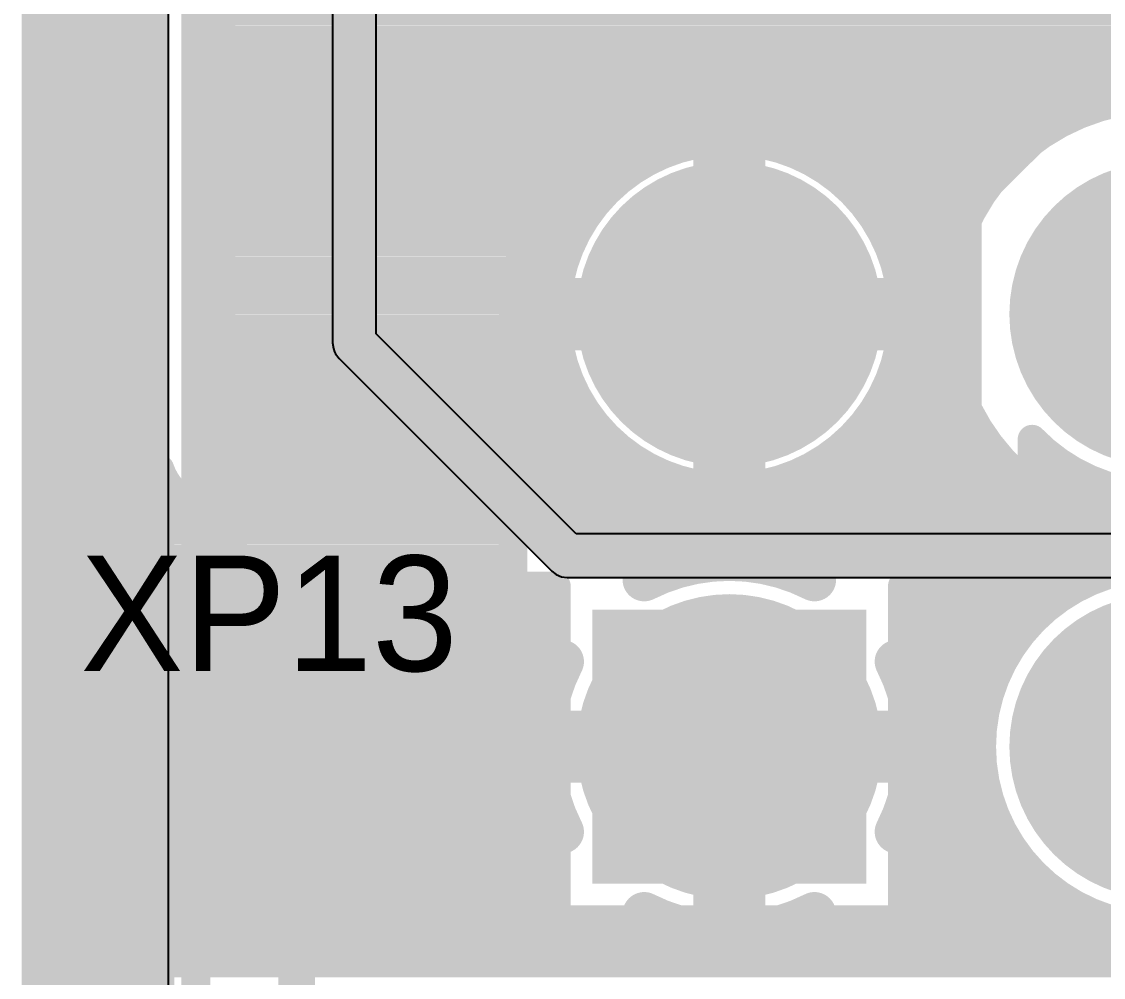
# Model space of a CAD drawing. Header units: millimetres. Extents: x 0.11 to 5.67, y 0.55 to 4.24.
# Drawn here: x 0.6828 to 0.9781, y 0.8455 to 1.1065 of the extents above; entities that cross this region are included whole.
import ezdxf

# ---------------------------------------------------------------- set-up
doc = ezdxf.new("R2010")
doc.units = ezdxf.units.MM
doc.header["$MEASUREMENT"] = 0
for name, color, linetype in [('BottomLayer', 5, 'Continuous'), ('BottomSolder', 6, 'Continuous'), ('InternalPlane1', 76, 'Continuous'), ('InternalPlane2', 16, 'Continuous'), ('KeepOutLayer', 6, 'Continuous'), ('MultiLayer', 9, 'Continuous'), ('PadHoleLayer', 156, 'Continuous'), ('TopLayer', 1, 'Continuous'), ('TopOverlay', 2, 'Continuous'), ('TopSolder', 216, 'Continuous')]:
    doc.layers.add(name, color=color, linetype=linetype)

# ---------------------------------------------------------------- blocks, each defined once
blk = doc.blocks.new('MIF2X02PRP_39')
at = {"layer": 'BottomLayer', "const_width": 0.03543}
for points in [[(-0.13583, 0.11811, 1), (-0.10039, 0.11811, 1)], [(-0.01772, 0.11811, 1), (0.01772, 0.11811, 1)], [(-0.13583, 0, 1), (-0.10039, 0, 1)]]:
    blk.add_lwpolyline(points, format="xyb", close=True, dxfattribs=at)
at = {"layer": 'BottomLayer'}
blk.add_solid([(0.03543, -0.03543), (0.03543, 0.03543), (-0.03543, -0.03543), (-0.03543, 0.03543)], dxfattribs=at)
at = {"layer": 'BottomSolder', "const_width": 0.0374}
for points in [[(-0.13681, 0.11811, 1), (-0.09941, 0.11811, 1)], [(-0.0187, 0.11811, 1), (0.0187, 0.11811, 1)], [(-0.13681, 0, 1), (-0.09941, 0, 1)]]:
    blk.add_lwpolyline(points, format="xyb", close=True, dxfattribs=at)
at = {"layer": 'BottomSolder'}
blk.add_solid([(0.0374, -0.0374), (0.0374, 0.0374), (-0.0374, -0.0374), (-0.0374, 0.0374)], dxfattribs=at)
at = {"layer": 'InternalPlane1'}
for points, const_width in [([(-0.13894, 0.11811, 1), (-0.09728, 0.11811, 1)], 0.04165), ([(-0.02083, 0.11811, 1), (0.02083, 0.11811, 1)], 0.04165), ([(-0.02619, 0.0456, 1), (-0.02028, 0.0456, 1)], 0.00591), ([(0.02028, 0.0456, 1), (0.02619, 0.0456, 1)], 0.00591), ([(-0.13894, 0, 1), (-0.09728, 0, 1)], 0.04165), ([(-0.04856, 0.02324, 1), (-0.04265, 0.02324, 1)], 0.00591), ([(0.04265, 0.02324, 1), (0.04856, 0.02324, 1)], 0.00591), ([(-0.04856, -0.02324, 1), (-0.04265, -0.02324, 1)], 0.00591), ([(0.04265, -0.02324, 1), (0.04856, -0.02324, 1)], 0.00591), ([(-0.02619, -0.0456, 1), (-0.02028, -0.0456, 1)], 0.00591), ([(0.02028, -0.0456, 1), (0.02619, -0.0456, 1)], 0.00591)]:
    blk.add_lwpolyline(points, format="xyb", close=True, dxfattribs=dict(at, const_width=const_width))
at = {"layer": 'InternalPlane1', "const_width": 0.01181}
for points in [[(-0.02324, 0.0456, -0.240079), (0.02324, 0.0456)], [(-0.0456, -0.02324, -0.240079), (-0.0456, 0.02324)], [(0.0456, 0.02324, -0.240079), (0.0456, -0.02324)], [(0.02324, -0.0456, -0.240079), (-0.02324, -0.0456)]]:
    blk.add_lwpolyline(points, format="xyb", dxfattribs=at)
at = {"layer": 'InternalPlane2'}
for points, const_width in [([(-0.13894, 0.11811, 1), (-0.09728, 0.11811, 1)], 0.04165), ([(-0.02083, 0.11811, 1), (0.02083, 0.11811, 1)], 0.04165), ([(-0.1443, 0.0456, 1), (-0.13839, 0.0456, 1)], 0.00591), ([(-0.09783, 0.0456, 1), (-0.09192, 0.0456, 1)], 0.00591), ([(-0.02083, 0, 1), (0.02083, 0, 1)], 0.04165), ([(-0.16667, 0.02324, 1), (-0.16076, 0.02324, 1)], 0.00591), ([(-0.07546, 0.02324, 1), (-0.06955, 0.02324, 1)], 0.00591), ([(-0.16667, -0.02324, 1), (-0.16076, -0.02324, 1)], 0.00591), ([(-0.07546, -0.02324, 1), (-0.06955, -0.02324, 1)], 0.00591), ([(-0.1443, -0.0456, 1), (-0.13839, -0.0456, 1)], 0.00591), ([(-0.09783, -0.0456, 1), (-0.09192, -0.0456, 1)], 0.00591)]:
    blk.add_lwpolyline(points, format="xyb", close=True, dxfattribs=dict(at, const_width=const_width))
at = {"layer": 'InternalPlane2', "const_width": 0.01181}
for points in [[(-0.14135, 0.0456, -0.240079), (-0.09487, 0.0456)], [(-0.16371, -0.02324, -0.240079), (-0.16371, 0.02324)], [(-0.07251, 0.02324, -0.240079), (-0.07251, -0.02324)], [(-0.09487, -0.0456, -0.240079), (-0.14135, -0.0456)]]:
    blk.add_lwpolyline(points, format="xyb", dxfattribs=at)
at = {"layer": 'MultiLayer', "const_width": 0.03543}
for points in [[(-0.13583, 0.11811, 1), (-0.10039, 0.11811, 1)], [(-0.01772, 0.11811, 1), (0.01772, 0.11811, 1)], [(-0.13583, 0, 1), (-0.10039, 0, 1)]]:
    blk.add_lwpolyline(points, format="xyb", close=True, dxfattribs=at)
at = {"layer": 'MultiLayer'}
blk.add_solid([(0.03543, -0.03543), (0.03543, 0.03543), (-0.03543, -0.03543), (-0.03543, 0.03543)], dxfattribs=at)
at = {"layer": 'PadHoleLayer', "const_width": 0.02165}
for points in [[(-0.12894, 0.11811, 1), (-0.10728, 0.11811, 1)], [(-0.01083, 0.11811, 1), (0.01083, 0.11811, 1)], [(-0.12894, 0, 1), (-0.10728, 0, 1)], [(-0.01083, 0, 1), (0.01083, 0, 1)]]:
    blk.add_lwpolyline(points, format="xyb", close=True, dxfattribs=at)
at = {"layer": 'TopLayer', "const_width": 0.03543}
for points in [[(-0.13583, 0.11811, 1), (-0.10039, 0.11811, 1)], [(-0.01772, 0.11811, 1), (0.01772, 0.11811, 1)], [(-0.13583, 0, 1), (-0.10039, 0, 1)]]:
    blk.add_lwpolyline(points, format="xyb", close=True, dxfattribs=at)
at = {"layer": 'TopLayer'}
blk.add_solid([(0.03543, -0.03543), (0.03543, 0.03543), (-0.03543, -0.03543), (-0.03543, 0.03543)], dxfattribs=at)
at = {"layer": 'TopOverlay', "const_width": 0.01}
for points in [[(0, -0.11811), (0, -0.05512)], [(0.35039, -0.11811), (0, -0.11811)]]:
    blk.add_lwpolyline(points, dxfattribs=at)
at = {"layer": 'TopOverlay', "const_width": 0.005}
for points in [[(-0.0025, -0.05512, 1), (0.0025, -0.05512, 1)], [(-0.0025, -0.11811, 1), (0.0025, -0.11811, 1)], [(-0.0025, -0.11811, 1), (0.0025, -0.11811, 1)]]:
    blk.add_lwpolyline(points, format="xyb", close=True, dxfattribs=at)
at = {"layer": 'TopSolder', "const_width": 0.0374}
for points in [[(-0.13681, 0.11811, 1), (-0.09941, 0.11811, 1)], [(-0.0187, 0.11811, 1), (0.0187, 0.11811, 1)], [(-0.13681, 0, 1), (-0.09941, 0, 1)]]:
    blk.add_lwpolyline(points, format="xyb", close=True, dxfattribs=at)
at = {"layer": 'TopSolder'}
blk.add_solid([(0.0374, -0.0374), (0.0374, 0.0374), (-0.0374, -0.0374), (-0.0374, 0.0374)], dxfattribs=at)

msp = doc.modelspace()

# ---------------------------------------------------------------- linework, layer by layer
at = {"layer": 'BottomLayer', "const_width": 0.00787}
for points in [[(0.73031, 0.64862), (0.73031, 1.52657)], [(0.73031, 1.10925), (1.13976, 1.10925)], [(0.73031, 1.10137), (1.13976, 1.10137)], [(0.73031, 1.0935), (1.13976, 1.0935)], [(0.73031, 1.08563), (0.87531, 1.08563)], [(0.87665, 1.08563), (0.99342, 1.08563)], [(0.73031, 1.07775), (0.84652, 1.07775)], [(0.90545, 1.07775), (0.96463, 1.07775)], [(0.73031, 1.06988), (0.83583, 1.06988)], [(0.91614, 1.06988), (0.95394, 1.06988)], [(0.73031, 1.062), (0.82874, 1.062)], [(0.92323, 1.062), (0.94685, 1.062)], [(0.73031, 1.05413), (0.82375, 1.05413)], [(0.92822, 1.05413), (0.94186, 1.05413)], [(0.73031, 1.04626), (0.82031, 1.04626)], [(0.93166, 1.04626), (0.93842, 1.04626)], [(0.73031, 1.03838), (0.81812, 1.03838)], [(0.73031, 1.03051), (0.81706, 1.03051)], [(0.73031, 1.02263), (0.81706, 1.02263)], [(0.73031, 1.01476), (0.81812, 1.01476)], [(0.73031, 1.00689), (0.82031, 1.00689)], [(0.93166, 1.00689), (0.93842, 1.00689)], [(0.73031, 0.99901), (0.82376, 0.99901)], [(0.92821, 0.99901), (0.94187, 0.99901)], [(0.73031, 0.99114), (0.82874, 0.99114)], [(0.92323, 0.99114), (0.94685, 0.99114)], [(0.73031, 0.98326), (0.83584, 0.98326)], [(0.91613, 0.98326), (0.95395, 0.98326)], [(0.73031, 0.97539), (0.84653, 0.97539)], [(0.90544, 0.97539), (0.96464, 0.97539)], [(0.73031, 0.96752), (0.81693, 0.96752)], [(0.81693, 0.96752), (0.87598, 0.96752)], [(0.81693, 0.84941), (0.81693, 0.96752)], [(0.87598, 0.96752), (0.93504, 0.96752)], [(0.93504, 0.90846), (0.93504, 0.96752)], [(0.93504, 0.96752), (0.99344, 0.96752)], [(0.73031, 0.95964), (0.81693, 0.95964)], [(0.93504, 0.95964), (0.96463, 0.95964)], [(0.73031, 0.95177), (0.81693, 0.95177)], [(0.93504, 0.95177), (0.95394, 0.95177)], [(0.73031, 0.94389), (0.81693, 0.94389)], [(0.93504, 0.94389), (0.94685, 0.94389)], [(0.73031, 0.93602), (0.81693, 0.93602)], [(0.93504, 0.93602), (0.94186, 0.93602)], [(0.73031, 0.92815), (0.81693, 0.92815)], [(0.93504, 0.92815), (0.93842, 0.92815)], [(0.73031, 0.92027), (0.81693, 0.92027)], [(0.73031, 0.9124), (0.81693, 0.9124)], [(0.93504, 0.84941), (0.93504, 0.90846)], [(0.73031, 0.90452), (0.81693, 0.90452)], [(0.73031, 0.89665), (0.81693, 0.89665)], [(0.73031, 0.88878), (0.81693, 0.88878)], [(0.93504, 0.88878), (0.93842, 0.88878)], [(0.73031, 0.8809), (0.81693, 0.8809)], [(0.93504, 0.8809), (0.94187, 0.8809)], [(0.73031, 0.87303), (0.81693, 0.87303)], [(0.93504, 0.87303), (0.94685, 0.87303)], [(0.73031, 0.86515), (0.81693, 0.86515)], [(0.93504, 0.86515), (0.95395, 0.86515)], [(0.73031, 0.85728), (0.81693, 0.85728)], [(0.93504, 0.85728), (0.96464, 0.85728)], [(0.73031, 0.84941), (1.13976, 0.84941)], [(0.81693, 0.84941), (0.93504, 0.84941)]]:
    msp.add_lwpolyline(points, dxfattribs=at)
at = {"layer": 'BottomLayer', "const_width": 0.00394}
for points in [[(0.72835, 1.10925, 1), (0.73228, 1.10925, 1)], [(0.72835, 1.10137, 1), (0.73228, 1.10137, 1)], [(0.72835, 1.0935, 1), (0.73228, 1.0935, 1)], [(0.72835, 1.08563, 1), (0.73228, 1.08563, 1)], [(0.87335, 1.08563, 1), (0.87728, 1.08563, 1)], [(0.87469, 1.08563, 1), (0.87862, 1.08563, 1)], [(0.72835, 1.07775, 1), (0.73228, 1.07775, 1)], [(0.84455, 1.07775, 1), (0.84848, 1.07775, 1)], [(0.90348, 1.07775, 1), (0.90742, 1.07775, 1)], [(0.96266, 1.07775, 1), (0.96659, 1.07775, 1)], [(0.72835, 1.06988, 1), (0.73228, 1.06988, 1)], [(0.83386, 1.06988, 1), (0.8378, 1.06988, 1)], [(0.91417, 1.06988, 1), (0.91811, 1.06988, 1)], [(0.95197, 1.06988, 1), (0.95591, 1.06988, 1)], [(0.72835, 1.062, 1), (0.73228, 1.062, 1)], [(0.82677, 1.062, 1), (0.83071, 1.062, 1)], [(0.92126, 1.062, 1), (0.9252, 1.062, 1)], [(0.94488, 1.062, 1), (0.94882, 1.062, 1)], [(0.72835, 1.05413, 1), (0.73228, 1.05413, 1)], [(0.82178, 1.05413, 1), (0.82572, 1.05413, 1)], [(0.92625, 1.05413, 1), (0.93019, 1.05413, 1)], [(0.93989, 1.05413, 1), (0.94383, 1.05413, 1)], [(0.72835, 1.04626, 1), (0.73228, 1.04626, 1)], [(0.81834, 1.04626, 1), (0.82227, 1.04626, 1)], [(0.92969, 1.04626, 1), (0.93363, 1.04626, 1)], [(0.93645, 1.04626, 1), (0.94038, 1.04626, 1)], [(0.72835, 1.03838, 1), (0.73228, 1.03838, 1)], [(0.81615, 1.03838, 1), (0.82009, 1.03838, 1)], [(0.72835, 1.03051, 1), (0.73228, 1.03051, 1)], [(0.81509, 1.03051, 1), (0.81903, 1.03051, 1)], [(0.93307, 1.02657, 1), (0.93701, 1.02657, 1)], [(0.93307, 1.02657, 1), (0.93701, 1.02657, 1)], [(0.93307, 1.02657, 1), (0.93701, 1.02657, 1)], [(0.93307, 1.02657, 1), (0.93701, 1.02657, 1)], [(0.72835, 1.02263, 1), (0.73228, 1.02263, 1)], [(0.81509, 1.02263, 1), (0.81903, 1.02263, 1)], [(0.72835, 1.01476, 1), (0.73228, 1.01476, 1)], [(0.81615, 1.01476, 1), (0.82009, 1.01476, 1)], [(0.72835, 1.00689, 1), (0.73228, 1.00689, 1)], [(0.81834, 1.00689, 1), (0.82228, 1.00689, 1)], [(0.92969, 1.00689, 1), (0.93363, 1.00689, 1)], [(0.93645, 1.00689, 1), (0.94039, 1.00689, 1)], [(0.72835, 0.99901, 1), (0.73228, 0.99901, 1)], [(0.82179, 0.99901, 1), (0.82572, 0.99901, 1)], [(0.92624, 0.99901, 1), (0.93018, 0.99901, 1)], [(0.9399, 0.99901, 1), (0.94383, 0.99901, 1)], [(0.72835, 0.99114, 1), (0.73228, 0.99114, 1)], [(0.82677, 0.99114, 1), (0.83071, 0.99114, 1)], [(0.92126, 0.99114, 1), (0.92519, 0.99114, 1)], [(0.94488, 0.99114, 1), (0.94882, 0.99114, 1)], [(0.72835, 0.98326, 1), (0.73228, 0.98326, 1)], [(0.83387, 0.98326, 1), (0.83781, 0.98326, 1)], [(0.91416, 0.98326, 1), (0.9181, 0.98326, 1)], [(0.95198, 0.98326, 1), (0.95592, 0.98326, 1)], [(0.72835, 0.97539, 1), (0.73228, 0.97539, 1)], [(0.84456, 0.97539, 1), (0.8485, 0.97539, 1)], [(0.90347, 0.97539, 1), (0.90741, 0.97539, 1)], [(0.96267, 0.97539, 1), (0.96661, 0.97539, 1)], [(0.72835, 0.96752, 1), (0.73228, 0.96752, 1)], [(0.81496, 0.96752, 1), (0.8189, 0.96752, 1)], [(0.81496, 0.96752, 1), (0.8189, 0.96752, 1)], [(0.81496, 0.96752, 1), (0.8189, 0.96752, 1)], [(0.87402, 0.96752, 1), (0.87795, 0.96752, 1)], [(0.87402, 0.96752, 1), (0.87795, 0.96752, 1)], [(0.87402, 0.96752, 1), (0.87795, 0.96752, 1)], [(0.87402, 0.96752, 1), (0.87795, 0.96752, 1)], [(0.93307, 0.96752, 1), (0.93701, 0.96752, 1)], [(0.93307, 0.96752, 1), (0.93701, 0.96752, 1)], [(0.93307, 0.96752, 1), (0.93701, 0.96752, 1)], [(0.72835, 0.95964, 1), (0.73228, 0.95964, 1)], [(0.81496, 0.95964, 1), (0.8189, 0.95964, 1)], [(0.93307, 0.95964, 1), (0.93701, 0.95964, 1)], [(0.96266, 0.95964, 1), (0.96659, 0.95964, 1)], [(0.72835, 0.95177, 1), (0.73228, 0.95177, 1)], [(0.81496, 0.95177, 1), (0.8189, 0.95177, 1)], [(0.93307, 0.95177, 1), (0.93701, 0.95177, 1)], [(0.95197, 0.95177, 1), (0.95591, 0.95177, 1)], [(0.72835, 0.94389, 1), (0.73228, 0.94389, 1)], [(0.81496, 0.94389, 1), (0.8189, 0.94389, 1)], [(0.93307, 0.94389, 1), (0.93701, 0.94389, 1)], [(0.94488, 0.94389, 1), (0.94882, 0.94389, 1)], [(0.72835, 0.93602, 1), (0.73228, 0.93602, 1)], [(0.81496, 0.93602, 1), (0.8189, 0.93602, 1)], [(0.93307, 0.93602, 1), (0.93701, 0.93602, 1)], [(0.93989, 0.93602, 1), (0.94383, 0.93602, 1)], [(0.72835, 0.92815, 1), (0.73228, 0.92815, 1)], [(0.81496, 0.92815, 1), (0.8189, 0.92815, 1)], [(0.93307, 0.92815, 1), (0.93701, 0.92815, 1)], [(0.93645, 0.92815, 1), (0.94038, 0.92815, 1)], [(0.72835, 0.92027, 1), (0.73228, 0.92027, 1)], [(0.81496, 0.92027, 1), (0.8189, 0.92027, 1)], [(0.72835, 0.9124, 1), (0.73228, 0.9124, 1)], [(0.81496, 0.9124, 1), (0.8189, 0.9124, 1)], [(0.93307, 0.90846, 1), (0.93701, 0.90846, 1)], [(0.93307, 0.90846, 1), (0.93701, 0.90846, 1)], [(0.93307, 0.90846, 1), (0.93701, 0.90846, 1)], [(0.93307, 0.90846, 1), (0.93701, 0.90846, 1)], [(0.72835, 0.90452, 1), (0.73228, 0.90452, 1)], [(0.81496, 0.90452, 1), (0.8189, 0.90452, 1)], [(0.72835, 0.89665, 1), (0.73228, 0.89665, 1)], [(0.81496, 0.89665, 1), (0.8189, 0.89665, 1)], [(0.72835, 0.88878, 1), (0.73228, 0.88878, 1)], [(0.81496, 0.88878, 1), (0.8189, 0.88878, 1)], [(0.93307, 0.88878, 1), (0.93701, 0.88878, 1)], [(0.93645, 0.88878, 1), (0.94039, 0.88878, 1)], [(0.72835, 0.8809, 1), (0.73228, 0.8809, 1)], [(0.81496, 0.8809, 1), (0.8189, 0.8809, 1)], [(0.93307, 0.8809, 1), (0.93701, 0.8809, 1)], [(0.9399, 0.8809, 1), (0.94383, 0.8809, 1)], [(0.72835, 0.87303, 1), (0.73228, 0.87303, 1)], [(0.81496, 0.87303, 1), (0.8189, 0.87303, 1)], [(0.93307, 0.87303, 1), (0.93701, 0.87303, 1)], [(0.94488, 0.87303, 1), (0.94882, 0.87303, 1)], [(0.72835, 0.86515, 1), (0.73228, 0.86515, 1)], [(0.81496, 0.86515, 1), (0.8189, 0.86515, 1)], [(0.93307, 0.86515, 1), (0.93701, 0.86515, 1)], [(0.95198, 0.86515, 1), (0.95592, 0.86515, 1)], [(0.72835, 0.85728, 1), (0.73228, 0.85728, 1)], [(0.81496, 0.85728, 1), (0.8189, 0.85728, 1)], [(0.93307, 0.85728, 1), (0.93701, 0.85728, 1)], [(0.96267, 0.85728, 1), (0.96661, 0.85728, 1)], [(0.72835, 0.84941, 1), (0.73228, 0.84941, 1)], [(0.81496, 0.84941, 1), (0.8189, 0.84941, 1)], [(0.81496, 0.84941, 1), (0.8189, 0.84941, 1)], [(0.93307, 0.84941, 1), (0.93701, 0.84941, 1)], [(0.93307, 0.84941, 1), (0.93701, 0.84941, 1)]]:
    msp.add_lwpolyline(points, format="xyb", close=True, dxfattribs=at)
at = {"layer": 'BottomLayer', "const_width": 0.00787}
for points in [[(0.87598, 0.96752, -2.414214), (0.93504, 1.02657)], [(0.93504, 1.02657, -1), (1.05315, 1.02657)], [(0.93504, 1.02657, -0.414214), (0.87598, 0.96752)], [(0.99409, 0.96752, -0.414214), (0.93504, 1.02657)], [(0.93504, 0.90846, -0.414214), (0.99409, 0.96752)], [(1.05315, 0.90846, -1), (0.93504, 0.90846)]]:
    msp.add_lwpolyline(points, format="xyb", dxfattribs=at)
at = {"layer": 'InternalPlane1'}
msp.add_line((0.72285, 0.64116), (0.72285, 4.14427), dxfattribs=at)
at = {"layer": 'InternalPlane1', "const_width": 0.04}
msp.add_lwpolyline([(0.70276, 0.62106), (0.70276, 4.16437)], dxfattribs=at)
at = {"layer": 'InternalPlane2'}
for p, q in [((0.72285, 0.64116), (0.72285, 1.2844)), ((0.76767, 1.16437), (0.76767, 1.0187)), ((0.77958, 1.02117), (0.77958, 1.1619)), ((0.83416, 0.96659), (0.77958, 1.02117)), ((0.76767, 1.0187), (0.76787, 1.01716)), ((0.76787, 1.01716), (0.76822, 1.01632)), ((0.76822, 1.01632), (0.76846, 1.01572)), ((0.76846, 1.01572), (0.76941, 1.01449)), ((0.76941, 1.01449), (0.82748, 0.95642)), ((1.34202, 0.96659), (0.83416, 0.96659)), ((0.82748, 0.95642), (0.82748, 0.95642)), ((0.82748, 0.95642), (0.82871, 0.95547)), ((0.82871, 0.95547), (0.83015, 0.95488)), ((0.83015, 0.95488), (0.83169, 0.95467)), ((0.83169, 0.95467), (0.83169, 0.95467)), ((0.83169, 0.95467), (1.34449, 0.95467))]:
    msp.add_line(p, q, dxfattribs=at)
for points, const_width in [([(0.70276, 0.62106), (0.70276, 4.16437)], 0.04), ([(0.77362, 1.0187), (0.77362, 1.16437)], 0.01181), ([(0.77362, 1.0187), (0.83169, 0.96063)], 0.01181), ([(0.83169, 0.96063), (1.32185, 0.96063)], 0.01181)]:
    msp.add_lwpolyline(points, dxfattribs=dict(at, const_width=const_width))
at = {"layer": 'InternalPlane2', "const_width": 0.00591}
for points in [[(0.77067, 1.0187, 1), (0.77657, 1.0187, 1)], [(0.77067, 1.0187, 1), (0.77657, 1.0187, 1)], [(0.82874, 0.96063, 1), (0.83465, 0.96063, 1)], [(0.82874, 0.96063, 1), (0.83465, 0.96063, 1)]]:
    msp.add_lwpolyline(points, format="xyb", close=True, dxfattribs=at)
at = {"layer": 'KeepOutLayer', "const_width": 0.00787}
msp.add_lwpolyline([(0.70276, 0.62106), (0.70276, 4.16437)], dxfattribs=at)
at = {"layer": 'TopLayer'}
for points, const_width in [([(0.7372, 0.99016), (0.7372, 1.15945)], 0.00787), ([(0.7372, 1.10925), (1.11614, 1.10925)], 0.00787), ([(0.7372, 1.10137), (0.98622, 1.10137)], 0.00787), ([(0.94094, 1.0561), (0.9872, 1.10236)], 0.00787), ([(0.7372, 1.0935), (0.97834, 1.0935)], 0.00787), ([(0.7372, 1.08563), (0.97047, 1.08563)], 0.00787), ([(0.7372, 1.07775), (0.96259, 1.07775)], 0.00787), ([(0.87598, 1.02657), (0.87598, 1.06988)], 0.01969), ([(0.7372, 1.06988), (0.85709, 1.06988)], 0.00787), ([(0.89487, 1.06988), (0.95472, 1.06988)], 0.00787), ([(0.7372, 1.062), (0.84473, 1.062)], 0.00787), ([(0.90724, 1.062), (0.94685, 1.062)], 0.00787), ([(0.7372, 1.05413), (0.83761, 1.05413)], 0.00787), ([(0.91436, 1.05413), (0.94094, 1.05413)], 0.00787), ([(0.94094, 0.97), (0.94094, 1.0561)], 0.00787), ([(0.7372, 1.04626), (0.83303, 1.04626)], 0.00787), ([(0.91893, 1.04626), (0.94094, 1.04626)], 0.00787), ([(0.7372, 1.03838), (0.83024, 1.03838)], 0.00787), ([(0.92173, 1.03838), (0.94094, 1.03838)], 0.00787), ([(0.7372, 1.03051), (0.8289, 1.03051)], 0.00787), ([(0.83268, 1.02657), (0.87598, 1.02657)], 0.01969), ([(0.87598, 0.98327), (0.87598, 1.02657)], 0.01969), ([(0.87598, 1.02657), (0.91929, 1.02657)], 0.01969), ([(0.92306, 1.03051), (0.94094, 1.03051)], 0.00787), ([(0.7372, 1.02263), (0.8289, 1.02263)], 0.00787), ([(0.92306, 1.02263), (0.94094, 1.02263)], 0.00787), ([(0.7372, 1.01476), (0.83024, 1.01476)], 0.00787), ([(0.92173, 1.01476), (0.94094, 1.01476)], 0.00787), ([(0.7372, 1.00689), (0.83304, 1.00689)], 0.00787), ([(0.91893, 1.00689), (0.94094, 1.00689)], 0.00787), ([(0.7372, 0.99901), (0.83761, 0.99901)], 0.00787), ([(0.91435, 0.99901), (0.94094, 0.99901)], 0.00787), ([(0.95866, 0.97), (0.95866, 0.99242)], 0.00787), ([(0.7372, 0.99114), (0.84474, 0.99114)], 0.00787), ([(0.7372, 0.99016), (0.75736, 0.97)], 0.00787), ([(0.90723, 0.99114), (0.94094, 0.99114)], 0.00787), ([(0.72047, 0.63878), (0.72047, 0.98433)], 0.00787), ([(0.7441, 0.98326), (0.85711, 0.98326)], 0.00787), ([(0.89486, 0.98326), (0.94094, 0.98326)], 0.00787), ([(0.95866, 0.98326), (0.97073, 0.98326)], 0.00787), ([(0.72469, 0.97762), (0.74482, 0.95748)], 0.00787), ([(0.72047, 0.97539), (0.72692, 0.97539)], 0.00787), ([(0.75197, 0.97539), (0.94094, 0.97539)], 0.00787), ([(0.95866, 0.97539), (1.51369, 0.97539)], 0.00787), ([(0.75736, 0.97), (0.94094, 0.97)], 0.00787), ([(0.72047, 0.96752), (0.73479, 0.96752)], 0.00787), ([(0.95849, 0.96752), (1.51627, 0.96752)], 0.00787), ([(0.72047, 0.95964), (0.74267, 0.95964)], 0.00787), ([(0.95532, 0.95964), (1.5222, 0.95964)], 0.00787), ([(0.72047, 0.95177), (0.82874, 0.95177)], 0.00787), ([(0.75736, 0.95228), (0.82874, 0.95228)], 0.00787), ([(0.82874, 0.86122), (0.82874, 0.95228)], 0.00787), ([(0.92323, 0.95228), (0.94094, 0.95228)], 0.00787), ([(0.92323, 0.86122), (0.92323, 0.95228)], 0.00787), ([(0.92323, 0.95177), (0.97071, 0.95177)], 0.00787), ([(0.72047, 0.94389), (0.82874, 0.94389)], 0.00787), ([(0.92323, 0.94389), (0.95994, 0.94389)], 0.00787), ([(0.72047, 0.93602), (0.82874, 0.93602)], 0.00787), ([(0.92323, 0.93602), (0.95332, 0.93602)], 0.00787), ([(0.72047, 0.92815), (0.82874, 0.92815)], 0.00787), ([(0.92323, 0.92815), (0.94899, 0.92815)], 0.00787), ([(0.72047, 0.92027), (0.82874, 0.92027)], 0.00787), ([(0.92323, 0.92027), (0.94632, 0.92027)], 0.00787), ([(0.72047, 0.9124), (0.82874, 0.9124)], 0.00787), ([(0.83268, 0.90846), (0.87598, 0.90846)], 0.01969), ([(0.87598, 0.90846), (0.91929, 0.90846)], 0.01969), ([(0.87598, 0.86516), (0.87598, 0.90846)], 0.01969), ([(0.92323, 0.9124), (0.94504, 0.9124)], 0.00787), ([(0.72047, 0.90452), (0.82874, 0.90452)], 0.00787), ([(0.92323, 0.90452), (0.94504, 0.90452)], 0.00787), ([(0.72047, 0.89665), (0.82874, 0.89665)], 0.00787), ([(0.92323, 0.89665), (0.94632, 0.89665)], 0.00787), ([(0.72047, 0.88878), (0.82874, 0.88878)], 0.00787), ([(0.92323, 0.88878), (0.94899, 0.88878)], 0.00787), ([(0.72047, 0.8809), (0.82874, 0.8809)], 0.00787), ([(0.92323, 0.8809), (0.95332, 0.8809)], 0.00787), ([(0.72047, 0.87303), (0.82874, 0.87303)], 0.00787), ([(0.92323, 0.87303), (0.95995, 0.87303)], 0.00787), ([(0.72047, 0.86515), (0.82874, 0.86515)], 0.00787), ([(0.92323, 0.86515), (0.97073, 0.86515)], 0.00787), ([(0.82874, 0.86122), (0.92323, 0.86122)], 0.00787), ([(0.72047, 0.85728), (1.16436, 0.85728)], 0.00787), ([(0.72047, 0.84941), (1.17224, 0.84941)], 0.00787)]:
    msp.add_lwpolyline(points, dxfattribs=dict(at, const_width=const_width))
for points, const_width in [([(0.73524, 1.10925, 1), (0.73917, 1.10925, 1)], 0.00394), ([(0.73524, 1.10137, 1), (0.73917, 1.10137, 1)], 0.00394), ([(0.73524, 1.0935, 1), (0.73917, 1.0935, 1)], 0.00394), ([(0.97637, 1.0935, 1), (0.98031, 1.0935, 1)], 0.00394), ([(0.73524, 1.08563, 1), (0.73917, 1.08563, 1)], 0.00394), ([(0.9685, 1.08563, 1), (0.97244, 1.08563, 1)], 0.00394), ([(0.73524, 1.07775, 1), (0.73917, 1.07775, 1)], 0.00394), ([(0.96063, 1.07775, 1), (0.96456, 1.07775, 1)], 0.00394), ([(0.87106, 1.06988, 1), (0.88091, 1.06988, 1)], 0.00984), ([(0.92323, 1.02657, 1), (0.82874, 1.02657, 1)], 0.00787), ([(0.73524, 1.06988, 1), (0.73917, 1.06988, 1)], 0.00394), ([(0.85513, 1.06988, 1), (0.85906, 1.06988, 1)], 0.00394), ([(0.89291, 1.06988, 1), (0.89684, 1.06988, 1)], 0.00394), ([(0.95275, 1.06988, 1), (0.95669, 1.06988, 1)], 0.00394), ([(0.73524, 1.062, 1), (0.73917, 1.062, 1)], 0.00394), ([(0.84276, 1.062, 1), (0.8467, 1.062, 1)], 0.00394), ([(0.90527, 1.062, 1), (0.90921, 1.062, 1)], 0.00394), ([(0.94488, 1.062, 1), (0.94882, 1.062, 1)], 0.00394), ([(0.73524, 1.05413, 1), (0.73917, 1.05413, 1)], 0.00394), ([(0.83564, 1.05413, 1), (0.83958, 1.05413, 1)], 0.00394), ([(0.91239, 1.05413, 1), (0.91633, 1.05413, 1)], 0.00394), ([(0.93898, 1.0561, 1), (0.94291, 1.0561, 1)], 0.00394), ([(0.93898, 1.0561, 1), (0.94291, 1.0561, 1)], 0.00394), ([(0.93898, 1.05413, 1), (0.94291, 1.05413, 1)], 0.00394), ([(0.73524, 1.04626, 1), (0.73917, 1.04626, 1)], 0.00394), ([(0.83107, 1.04626, 1), (0.835, 1.04626, 1)], 0.00394), ([(0.91697, 1.04626, 1), (0.9209, 1.04626, 1)], 0.00394), ([(0.93898, 1.04626, 1), (0.94291, 1.04626, 1)], 0.00394), ([(0.73524, 1.03838, 1), (0.73917, 1.03838, 1)], 0.00394), ([(0.82827, 1.03838, 1), (0.83221, 1.03838, 1)], 0.00394), ([(0.91976, 1.03838, 1), (0.9237, 1.03838, 1)], 0.00394), ([(0.93898, 1.03838, 1), (0.94291, 1.03838, 1)], 0.00394), ([(0.73524, 1.03051, 1), (0.73917, 1.03051, 1)], 0.00394), ([(0.82776, 1.02657, 1), (0.8376, 1.02657, 1)], 0.00984), ([(0.82694, 1.03051, 1), (0.83087, 1.03051, 1)], 0.00394), ([(0.87106, 1.02657, 1), (0.88091, 1.02657, 1)], 0.00984), ([(0.87106, 1.02657, 1), (0.88091, 1.02657, 1)], 0.00984), ([(0.87106, 1.02657, 1), (0.88091, 1.02657, 1)], 0.00984), ([(0.87106, 1.02657, 1), (0.88091, 1.02657, 1)], 0.00984), ([(0.91437, 1.02657, 1), (0.92421, 1.02657, 1)], 0.00984), ([(0.9211, 1.03051, 1), (0.92503, 1.03051, 1)], 0.00394), ([(0.93898, 1.03051, 1), (0.94291, 1.03051, 1)], 0.00394), ([(0.82677, 1.02657, 1), (0.83071, 1.02657, 1)], 0.00394), ([(0.92126, 1.02657, 1), (0.9252, 1.02657, 1)], 0.00394), ([(0.73524, 1.02263, 1), (0.73917, 1.02263, 1)], 0.00394), ([(0.82694, 1.02263, 1), (0.83087, 1.02263, 1)], 0.00394), ([(0.9211, 1.02263, 1), (0.92503, 1.02263, 1)], 0.00394), ([(0.93898, 1.02263, 1), (0.94291, 1.02263, 1)], 0.00394), ([(0.73524, 1.01476, 1), (0.73917, 1.01476, 1)], 0.00394), ([(0.82827, 1.01476, 1), (0.83221, 1.01476, 1)], 0.00394), ([(0.91976, 1.01476, 1), (0.9237, 1.01476, 1)], 0.00394), ([(0.93898, 1.01476, 1), (0.94291, 1.01476, 1)], 0.00394), ([(0.73524, 1.00689, 1), (0.73917, 1.00689, 1)], 0.00394), ([(0.83107, 1.00689, 1), (0.83501, 1.00689, 1)], 0.00394), ([(0.91696, 1.00689, 1), (0.9209, 1.00689, 1)], 0.00394), ([(0.93898, 1.00689, 1), (0.94291, 1.00689, 1)], 0.00394), ([(0.73524, 0.99901, 1), (0.73917, 0.99901, 1)], 0.00394), ([(0.83565, 0.99901, 1), (0.83958, 0.99901, 1)], 0.00394), ([(0.91239, 0.99901, 1), (0.91632, 0.99901, 1)], 0.00394), ([(0.93898, 0.99901, 1), (0.94291, 0.99901, 1)], 0.00394), ([(0.95669, 0.99242, 1), (0.96063, 0.99242, 1)], 0.00394), ([(0.95669, 0.99242, 1), (0.96063, 0.99242, 1)], 0.00394), ([(0.73524, 0.99114, 1), (0.73917, 0.99114, 1)], 0.00394), ([(0.73524, 0.99016, 1), (0.73917, 0.99016, 1)], 0.00394), ([(0.73524, 0.99016, 1), (0.73917, 0.99016, 1)], 0.00394), ([(0.84277, 0.99114, 1), (0.84671, 0.99114, 1)], 0.00394), ([(0.87106, 0.98327, 1), (0.88091, 0.98327, 1)], 0.00984), ([(0.90526, 0.99114, 1), (0.9092, 0.99114, 1)], 0.00394), ([(0.93898, 0.99114, 1), (0.94291, 0.99114, 1)], 0.00394), ([(0.7185, 0.98433, 1), (0.72244, 0.98433, 1)], 0.00394), ([(0.7185, 0.98433, 1), (0.72244, 0.98433, 1)], 0.00394), ([(0.7185, 0.98433, 1), (0.72244, 0.98433, 1)], 0.00394), ([(0.74213, 0.98326, 1), (0.74607, 0.98326, 1)], 0.00394), ([(0.85514, 0.98326, 1), (0.85908, 0.98326, 1)], 0.00394), ([(0.89289, 0.98326, 1), (0.89683, 0.98326, 1)], 0.00394), ([(0.93898, 0.98326, 1), (0.94291, 0.98326, 1)], 0.00394), ([(0.95669, 0.98326, 1), (0.96063, 0.98326, 1)], 0.00394), ([(0.96876, 0.98326, 1), (0.97269, 0.98326, 1)], 0.00394), ([(0.72271, 0.97763, 1), (0.72665, 0.97763, 1)], 0.00394), ([(0.72272, 0.97762, 1), (0.72666, 0.97762, 1)], 0.00394), ([(0.72272, 0.97762, 1), (0.72666, 0.97762, 1)], 0.00394), ([(0.7185, 0.97539, 1), (0.72244, 0.97539, 1)], 0.00394), ([(0.72495, 0.97539, 1), (0.72889, 0.97539, 1)], 0.00394), ([(0.75, 0.97539, 1), (0.75394, 0.97539, 1)], 0.00394), ([(0.93898, 0.97539, 1), (0.94291, 0.97539, 1)], 0.00394), ([(0.95669, 0.97539, 1), (0.96063, 0.97539, 1)], 0.00394), ([(0.7554, 0.97, 1), (0.75933, 0.97, 1)], 0.00394), ([(0.7554, 0.97, 1), (0.75933, 0.97, 1)], 0.00394), ([(0.93898, 0.97, 1), (0.94291, 0.97, 1)], 0.00394), ([(0.93898, 0.97, 1), (0.94291, 0.97, 1)], 0.00394), ([(0.95669, 0.97, 1), (0.96063, 0.97, 1)], 0.00394), ([(0.95669, 0.97, 1), (0.96063, 0.97, 1)], 0.00394), ([(0.95669, 0.97, 1), (0.96063, 0.97, 1)], 0.00394), ([(0.7185, 0.96752, 1), (0.72244, 0.96752, 1)], 0.00394), ([(0.73282, 0.96752, 1), (0.73676, 0.96752, 1)], 0.00394), ([(0.95652, 0.96752, 1), (0.96046, 0.96752, 1)], 0.00394), ([(0.7185, 0.95964, 1), (0.72244, 0.95964, 1)], 0.00394), ([(0.7407, 0.95964, 1), (0.74463, 0.95964, 1)], 0.00394), ([(0.95335, 0.95964, 1), (0.95729, 0.95964, 1)], 0.00394), ([(0.74285, 0.95748, 1), (0.74679, 0.95748, 1)], 0.00394), ([(0.74285, 0.95748, 1), (0.74679, 0.95748, 1)], 0.00394), ([(0.74287, 0.95747, 1), (0.7468, 0.95747, 1)], 0.00394), ([(0.7185, 0.95177, 1), (0.72244, 0.95177, 1)], 0.00394), ([(0.7554, 0.95228, 1), (0.75933, 0.95228, 1)], 0.00394), ([(0.7554, 0.95228, 1), (0.75933, 0.95228, 1)], 0.00394), ([(0.7554, 0.95228, 1), (0.75933, 0.95228, 1)], 0.00394), ([(0.82677, 0.95228, 1), (0.83071, 0.95228, 1)], 0.00394), ([(0.82677, 0.95228, 1), (0.83071, 0.95228, 1)], 0.00394), ([(0.82677, 0.95177, 1), (0.83071, 0.95177, 1)], 0.00394), ([(0.92126, 0.95228, 1), (0.9252, 0.95228, 1)], 0.00394), ([(0.92126, 0.95228, 1), (0.9252, 0.95228, 1)], 0.00394), ([(0.92126, 0.95177, 1), (0.9252, 0.95177, 1)], 0.00394), ([(0.93898, 0.95228, 1), (0.94291, 0.95228, 1)], 0.00394), ([(0.93898, 0.95228, 1), (0.94291, 0.95228, 1)], 0.00394), ([(0.93898, 0.95228, 1), (0.94291, 0.95228, 1)], 0.00394), ([(0.96874, 0.95177, 1), (0.97268, 0.95177, 1)], 0.00394), ([(0.7185, 0.94389, 1), (0.72244, 0.94389, 1)], 0.00394), ([(0.82677, 0.94389, 1), (0.83071, 0.94389, 1)], 0.00394), ([(0.92126, 0.94389, 1), (0.9252, 0.94389, 1)], 0.00394), ([(0.95797, 0.94389, 1), (0.96191, 0.94389, 1)], 0.00394), ([(0.7185, 0.93602, 1), (0.72244, 0.93602, 1)], 0.00394), ([(0.82677, 0.93602, 1), (0.83071, 0.93602, 1)], 0.00394), ([(0.92126, 0.93602, 1), (0.9252, 0.93602, 1)], 0.00394), ([(0.95135, 0.93602, 1), (0.95529, 0.93602, 1)], 0.00394), ([(0.7185, 0.92815, 1), (0.72244, 0.92815, 1)], 0.00394), ([(0.82677, 0.92815, 1), (0.83071, 0.92815, 1)], 0.00394), ([(0.92126, 0.92815, 1), (0.9252, 0.92815, 1)], 0.00394), ([(0.94702, 0.92815, 1), (0.95096, 0.92815, 1)], 0.00394), ([(0.7185, 0.92027, 1), (0.72244, 0.92027, 1)], 0.00394), ([(0.82677, 0.92027, 1), (0.83071, 0.92027, 1)], 0.00394), ([(0.92126, 0.92027, 1), (0.9252, 0.92027, 1)], 0.00394), ([(0.94435, 0.92027, 1), (0.94829, 0.92027, 1)], 0.00394), ([(0.7185, 0.9124, 1), (0.72244, 0.9124, 1)], 0.00394), ([(0.82776, 0.90846, 1), (0.8376, 0.90846, 1)], 0.00984), ([(0.82677, 0.9124, 1), (0.83071, 0.9124, 1)], 0.00394), ([(0.87106, 0.90846, 1), (0.88091, 0.90846, 1)], 0.00984), ([(0.87106, 0.90846, 1), (0.88091, 0.90846, 1)], 0.00984), ([(0.87106, 0.90846, 1), (0.88091, 0.90846, 1)], 0.00984), ([(0.91437, 0.90846, 1), (0.92421, 0.90846, 1)], 0.00984), ([(0.92126, 0.9124, 1), (0.9252, 0.9124, 1)], 0.00394), ([(0.94307, 0.9124, 1), (0.94701, 0.9124, 1)], 0.00394), ([(0.7185, 0.90452, 1), (0.72244, 0.90452, 1)], 0.00394), ([(0.82677, 0.90452, 1), (0.83071, 0.90452, 1)], 0.00394), ([(0.92126, 0.90452, 1), (0.9252, 0.90452, 1)], 0.00394), ([(0.94307, 0.90452, 1), (0.94701, 0.90452, 1)], 0.00394), ([(0.7185, 0.89665, 1), (0.72244, 0.89665, 1)], 0.00394), ([(0.82677, 0.89665, 1), (0.83071, 0.89665, 1)], 0.00394), ([(0.92126, 0.89665, 1), (0.9252, 0.89665, 1)], 0.00394), ([(0.94435, 0.89665, 1), (0.94829, 0.89665, 1)], 0.00394), ([(0.7185, 0.88878, 1), (0.72244, 0.88878, 1)], 0.00394), ([(0.82677, 0.88878, 1), (0.83071, 0.88878, 1)], 0.00394), ([(0.92126, 0.88878, 1), (0.9252, 0.88878, 1)], 0.00394), ([(0.94702, 0.88878, 1), (0.95096, 0.88878, 1)], 0.00394), ([(0.7185, 0.8809, 1), (0.72244, 0.8809, 1)], 0.00394), ([(0.82677, 0.8809, 1), (0.83071, 0.8809, 1)], 0.00394), ([(0.92126, 0.8809, 1), (0.9252, 0.8809, 1)], 0.00394), ([(0.95136, 0.8809, 1), (0.95529, 0.8809, 1)], 0.00394), ([(0.7185, 0.87303, 1), (0.72244, 0.87303, 1)], 0.00394), ([(0.82677, 0.87303, 1), (0.83071, 0.87303, 1)], 0.00394), ([(0.87106, 0.86516, 1), (0.88091, 0.86516, 1)], 0.00984), ([(0.92126, 0.87303, 1), (0.9252, 0.87303, 1)], 0.00394), ([(0.95798, 0.87303, 1), (0.96191, 0.87303, 1)], 0.00394), ([(0.7185, 0.86515, 1), (0.72244, 0.86515, 1)], 0.00394), ([(0.82677, 0.86515, 1), (0.83071, 0.86515, 1)], 0.00394), ([(0.92126, 0.86515, 1), (0.9252, 0.86515, 1)], 0.00394), ([(0.96876, 0.86515, 1), (0.97269, 0.86515, 1)], 0.00394), ([(0.82677, 0.86122, 1), (0.83071, 0.86122, 1)], 0.00394), ([(0.82677, 0.86122, 1), (0.83071, 0.86122, 1)], 0.00394), ([(0.92126, 0.86122, 1), (0.9252, 0.86122, 1)], 0.00394), ([(0.92126, 0.86122, 1), (0.9252, 0.86122, 1)], 0.00394), ([(0.7185, 0.85728, 1), (0.72244, 0.85728, 1)], 0.00394), ([(0.7185, 0.84941, 1), (0.72244, 0.84941, 1)], 0.00394)]:
    msp.add_lwpolyline(points, format="xyb", close=True, dxfattribs=dict(at, const_width=const_width))
at = {"layer": 'TopLayer', "const_width": 0.00787}
for points in [[(1.03418, 0.99803, -0.469519), (0.95866, 0.99242)], [(0.72469, 0.97762, -0.113378), (0.72047, 0.98433)], [(0.72468, 0.97763, -0.113105), (0.72047, 0.98433)], [(0.95866, 0.97, -0.414214), (0.94094, 0.95228)], [(0.95866, 0.97, -0.414214), (0.94094, 0.95228)], [(0.75736, 0.95228, -0.199194), (0.74482, 0.95748)], [(0.75736, 0.95228, -0.198913), (0.74484, 0.95747)], [(1.03418, 0.87992, -3.12865), (1.03418, 0.93701)]]:
    msp.add_lwpolyline(points, format="xyb", dxfattribs=at)

# ---------------------------------------------------------------- block references
at = {"rotation": 270}
msp.add_blockref('MIF2X02PRP_39', (0.87598, 0.90846), dxfattribs=at)

# ---------------------------------------------------------------- texts
at = {"layer": 'TopOverlay'}
msp.add_text('XP13', height=0.031496, dxfattribs=at).set_placement((0.69882, 0.92913))

doc.saveas('drawing.dxf')
